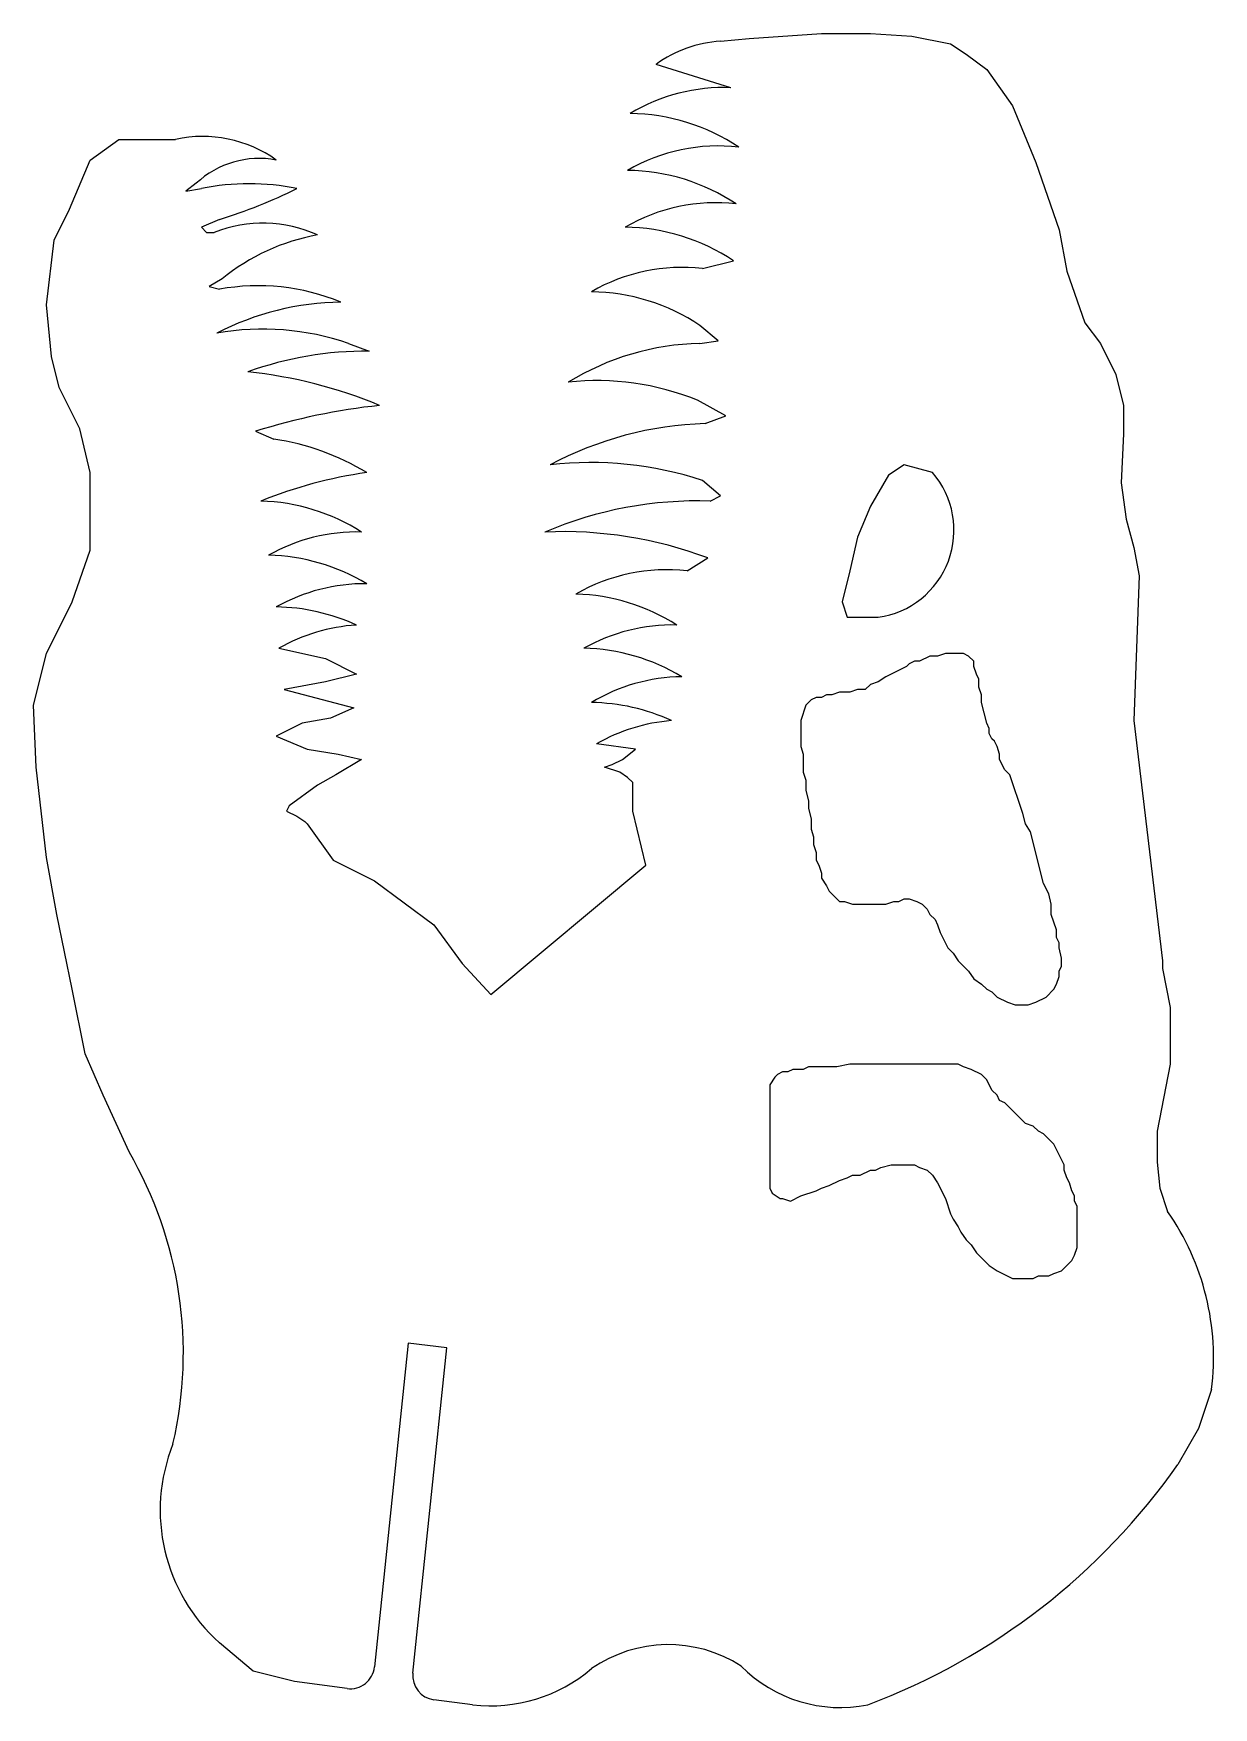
# Model space of a CAD drawing. Extents: x 0 to 48.5, y 0 to 68.9.
import ezdxf

# ---------------------------------------------------------------- set-up
doc = ezdxf.new("R2010")
doc.units = 0
doc.layers.add('WHITE', color=7, linetype='CONTINUOUS')

msp = doc.modelspace()

# ---------------------------------------------------------------- linework, layer by layer
at = {"layer": 'WHITE', "linetype": 'CONTINUOUS'}
for p, q in [((29.43125, 68.643189), (32.40625, 68.855689)), ((32.40625, 68.855689), (34.425, 68.855689)), ((34.425, 68.855689), (36.125, 68.749439)), ((28.2625, 68.536939), (29.43125, 68.643189)), ((36.125, 68.749439), (37.71875, 68.430689)), ((37.71875, 68.430689), (38.35625, 68.005689)), ((28.6875, 66.624439), (25.60625, 67.580689)), ((38.35625, 68.005689), (39.20625, 67.368189)), ((39.20625, 67.368189), (40.26875, 65.880689)), ((40.26875, 65.880689), (41.225, 63.543189)), ((2.3375, 63.649439), (3.50625, 64.499439)), ((3.50625, 64.499439), (5.84375, 64.499439)), ((1.4875, 61.630689), (2.3375, 63.649439)), ((41.225, 63.543189), (42.18125, 60.780689)), ((6.69375, 62.693189), (6.26875, 62.374439)), ((6.26875, 62.374439), (6.90625, 62.480689)), ((0.85, 60.355689), (1.4875, 61.630689)), ((7.65, 61.205689), (6.90625, 60.886939)), ((6.90625, 60.886939), (7.11875, 60.674439)), ((7.11875, 60.674439), (7.4375, 60.674439)), ((42.18125, 60.780689), (42.5, 59.080689)), ((0.53125, 57.699439), (0.85, 60.355689)), ((27.51875, 59.186939), (28.79375, 59.505689)), ((7.75625, 58.761939), (7.225, 58.443189)), ((42.5, 59.080689), (43.24375, 56.955689)), ((7.225, 58.443189), (7.65, 58.336939)), ((0.74375, 55.574439), (0.53125, 57.699439)), ((28.15625, 56.211939), (27.4125, 56.849439)), ((43.24375, 56.955689), (43.88125, 56.105689)), ((12.9625, 56.105689), (13.8125, 55.786939)), ((27.4125, 56.105689), (28.15625, 56.211939)), ((43.88125, 56.105689), (44.51875, 54.830689)), ((1.0625, 54.299439), (0.74375, 55.574439)), ((44.51875, 54.830689), (44.8375, 53.555689)), ((1.9125, 52.599439), (1.0625, 54.299439)), ((28.475, 53.130689), (27.30625, 53.768189)), ((27.625, 52.811939), (28.475, 53.130689)), ((44.8375, 53.555689), (44.8375, 52.386939)), ((2.3375, 50.793189), (1.9125, 52.599439)), ((9.1375, 52.493189), (9.88125, 52.174439)), ((44.8375, 52.386939), (44.73125, 50.368189)), ((35.80625, 51.111939), (35.16875, 50.686939)), ((36.975, 50.793189), (35.80625, 51.111939)), ((2.3375, 47.605689), (2.3375, 50.793189)), ((28.2625, 49.836939), (27.51875, 50.474439)), ((35.16875, 50.686939), (34.425, 49.411939)), ((44.73125, 50.368189), (44.94375, 48.880689)), ((27.8375, 49.624439), (28.2625, 49.836939)), ((34.425, 49.411939), (33.89375, 48.136939)), ((44.94375, 48.880689), (45.2625, 47.711939)), ((1.59375, 45.480689), (2.3375, 47.605689)), ((33.89375, 48.136939), (33.575, 46.755689)), ((45.2625, 47.711939), (45.475, 46.543189)), ((26.88125, 46.755689), (27.73125, 47.286939)), ((33.575, 46.755689), (33.25625, 45.480689)), ((45.475, 46.543189), (45.2625, 40.593189)), ((0.53125, 43.355689), (1.59375, 45.480689)), ((33.25625, 45.480689), (33.46875, 44.843189)), ((33.46875, 44.843189), (34.74375, 44.843189)), ((10.09375, 43.568189), (12.00625, 43.143189)), ((0, 41.230689), (0.53125, 43.355689)), ((12.00625, 43.143189), (13.28125, 42.505689)), ((35.9125, 42.824439), (35.0625, 42.399439)), ((36.01875, 42.930689), (35.9125, 42.824439)), ((36.23125, 43.036939), (36.01875, 42.930689)), ((36.44375, 43.036939), (36.23125, 43.036939)), ((36.86875, 43.249439), (36.44375, 43.036939)), ((37.1875, 43.249439), (36.86875, 43.249439)), ((37.50625, 43.355689), (37.1875, 43.249439)), ((38.25, 43.355689), (37.50625, 43.355689)), ((38.4625, 43.249439), (38.25, 43.355689)), ((38.675, 43.036939), (38.4625, 43.249439)), ((38.675, 42.824439), (38.675, 43.036939)), ((38.78125, 42.505689), (38.675, 42.824439)), ((12.00625, 42.186939), (10.30625, 41.868189)), ((13.28125, 42.505689), (12.00625, 42.186939)), ((34.425, 42.080689), (34.2125, 41.868189)), ((34.74375, 42.186939), (34.425, 42.080689)), ((35.0625, 42.399439), (34.74375, 42.186939)), ((38.8875, 42.293189), (38.78125, 42.505689)), ((38.8875, 41.974439), (38.8875, 42.293189)), ((10.30625, 41.868189), (13.175, 41.124439)), ((31.98125, 41.443189), (31.76875, 41.230689)), ((32.19375, 41.549439), (31.98125, 41.443189)), ((32.40625, 41.549439), (32.19375, 41.549439)), ((32.61875, 41.655689), (32.40625, 41.549439)), ((32.83125, 41.655689), (32.61875, 41.655689)), ((33.15, 41.761939), (32.83125, 41.655689)), ((33.575, 41.761939), (33.15, 41.761939)), ((33.89375, 41.868189), (33.575, 41.761939)), ((34.2125, 41.868189), (33.89375, 41.868189)), ((38.99375, 41.655689), (38.8875, 41.974439)), ((38.99375, 41.336939), (38.99375, 41.655689)), ((39.20625, 40.486939), (38.99375, 41.336939)), ((0.10625, 38.680689), (0, 41.230689)), ((12.21875, 40.699439), (11.05, 40.486939)), ((13.175, 41.124439), (12.21875, 40.699439)), ((31.76875, 41.230689), (31.55625, 40.593189)), ((11.05, 40.486939), (9.9875, 39.955689)), ((9.9875, 39.955689), (11.2625, 39.424439)), ((31.55625, 40.593189), (31.55625, 39.530689)), ((39.3125, 40.274439), (39.20625, 40.486939)), ((39.3125, 40.061939), (39.3125, 40.274439)), ((39.41875, 39.849439), (39.3125, 40.061939)), ((45.2625, 40.593189), (46.43125, 30.711939)), ((11.2625, 39.424439), (12.5375, 39.211939)), ((24.75625, 39.424439), (23.1625, 39.636939)), ((24.225, 38.999439), (24.75625, 39.424439)), ((31.55625, 39.530689), (31.6625, 39.211939)), ((39.525, 39.743189), (39.41875, 39.849439)), ((39.63125, 39.530689), (39.525, 39.743189)), ((39.7375, 39.211939), (39.63125, 39.530689)), ((0.53125, 34.961939), (0.10625, 38.680689)), ((13.49375, 38.999439), (12.43125, 38.361939)), ((12.5375, 39.211939), (13.49375, 38.999439)), ((23.48125, 38.680689), (23.8, 38.786939)), ((24.11875, 38.468189), (23.48125, 38.680689)), ((23.8, 38.786939), (24.225, 38.999439)), ((31.6625, 39.211939), (31.6625, 38.468189)), ((39.7375, 38.999439), (39.7375, 39.211939)), ((39.95, 38.574439), (39.7375, 38.999439)), ((40.1625, 38.361939), (39.95, 38.574439)), ((11.6875, 37.936939), (10.51875, 37.086939)), ((12.43125, 38.361939), (11.6875, 37.936939)), ((24.4375, 38.255689), (24.11875, 38.468189)), ((24.65, 38.043189), (24.4375, 38.255689)), ((24.65, 36.874439), (24.65, 38.043189)), ((31.6625, 38.468189), (31.76875, 38.149439)), ((31.76875, 38.149439), (31.76875, 37.724439)), ((40.69375, 36.768189), (40.1625, 38.361939)), ((31.76875, 37.724439), (31.875, 37.299439)), ((31.875, 37.299439), (31.875, 36.980689)), ((10.51875, 37.086939), (10.4125, 36.874439)), ((10.4125, 36.874439), (10.8375, 36.661939)), ((10.8375, 36.661939), (11.15625, 36.449439)), ((25.18125, 34.643189), (24.65, 36.874439)), ((31.875, 36.980689), (31.98125, 36.555689)), ((31.98125, 36.555689), (31.98125, 36.130689)), ((40.8, 36.343189), (40.69375, 36.768189)), ((11.15625, 36.449439), (11.2625, 36.343189)), ((11.2625, 36.343189), (12.325, 34.855689)), ((31.98125, 36.130689), (32.0875, 35.811939)), ((32.0875, 35.811939), (32.0875, 35.493189)), ((41.0125, 36.024439), (40.8, 36.343189)), ((41.54375, 33.899439), (41.0125, 36.024439)), ((32.0875, 35.493189), (32.19375, 35.174439)), ((32.19375, 35.174439), (32.19375, 34.855689)), ((0.95625, 32.624439), (0.53125, 34.961939)), ((12.325, 34.855689), (14.025, 34.005689)), ((18.80625, 29.330689), (25.18125, 34.643189)), ((32.19375, 34.855689), (32.3, 34.643189)), ((32.3, 34.643189), (32.40625, 34.324439)), ((14.025, 34.005689), (16.46875, 32.199439)), ((32.40625, 34.324439), (32.40625, 34.111939)), ((32.40625, 34.111939), (32.61875, 33.793189)), ((32.61875, 33.793189), (32.725, 33.580689)), ((41.75625, 33.474439), (41.54375, 33.899439)), ((32.725, 33.580689), (33.15, 33.155689)), ((33.15, 33.155689), (33.3625, 33.155689)), ((33.3625, 33.155689), (33.68125, 33.049439)), ((35.0625, 33.049439), (35.38125, 33.155689)), ((35.38125, 33.155689), (35.59375, 33.155689)), ((35.59375, 33.155689), (35.80625, 33.261939)), ((35.80625, 33.261939), (36.01875, 33.261939)), ((36.01875, 33.261939), (36.3375, 33.155689)), ((36.3375, 33.155689), (36.55, 33.049439)), ((41.8625, 33.049439), (41.75625, 33.474439)), ((1.59375, 29.543189), (0.95625, 32.624439)), ((33.68125, 33.049439), (35.0625, 33.049439)), ((36.55, 33.049439), (36.7625, 32.836939)), ((36.7625, 32.836939), (36.86875, 32.624439)), ((36.86875, 32.624439), (37.08125, 32.411939)), ((37.08125, 32.411939), (37.1875, 32.199439)), ((41.8625, 32.624439), (41.8625, 33.049439)), ((42.075, 31.986939), (41.8625, 32.624439)), ((16.46875, 32.199439), (17.6375, 30.605689)), ((37.1875, 32.199439), (37.29375, 31.880689)), ((37.29375, 31.880689), (37.6125, 31.243189)), ((42.075, 31.668189), (42.075, 31.986939)), ((37.6125, 31.243189), (37.825, 31.030689)), ((37.825, 31.030689), (38.0375, 30.711939)), ((42.18125, 31.455689), (42.075, 31.668189)), ((42.18125, 31.243189), (42.18125, 31.455689)), ((42.2875, 30.818189), (42.18125, 31.243189)), ((17.6375, 30.605689), (18.80625, 29.330689)), ((38.0375, 30.711939), (38.4625, 30.286939)), ((42.18125, 30.286939), (42.2875, 30.499439)), ((42.2875, 30.499439), (42.2875, 30.818189)), ((46.43125, 30.711939), (46.43125, 30.393189)), ((46.43125, 30.393189), (46.75, 28.799439)), ((38.4625, 30.286939), (38.675, 29.968189)), ((38.675, 29.968189), (38.99375, 29.755689)), ((38.99375, 29.755689), (39.20625, 29.543189)), ((41.96875, 29.543189), (42.075, 29.755689)), ((42.075, 29.755689), (42.18125, 30.074439)), ((42.18125, 30.074439), (42.18125, 30.286939)), ((2.125, 26.886939), (1.59375, 29.543189)), ((39.20625, 29.543189), (39.41875, 29.436939)), ((39.41875, 29.436939), (39.63125, 29.224439)), ((39.63125, 29.224439), (40.05625, 29.011939)), ((40.05625, 29.011939), (40.375, 28.905689)), ((40.90625, 28.905689), (41.225, 29.011939)), ((41.225, 29.011939), (41.65, 29.224439)), ((41.65, 29.224439), (41.96875, 29.543189)), ((40.375, 28.905689), (40.90625, 28.905689)), ((46.75, 28.799439), (46.75, 26.461939)), ((2.86875, 25.186939), (2.125, 26.886939)), ((31.2375, 26.249439), (31.025, 26.143189)), ((31.6625, 26.249439), (31.2375, 26.249439)), ((31.875, 26.355689), (31.6625, 26.249439)), ((33.04375, 26.355689), (31.875, 26.355689)), ((33.575, 26.461939), (33.04375, 26.355689)), ((38.0375, 26.461939), (33.575, 26.461939)), ((38.25, 26.355689), (38.0375, 26.461939)), ((38.56875, 26.249439), (38.25, 26.355689)), ((38.99375, 26.036939), (38.56875, 26.249439)), ((46.75, 26.461939), (46.21875, 23.699439)), ((30.49375, 25.930689), (30.28125, 25.611939)), ((30.28125, 25.611939), (30.28125, 21.361939)), ((30.6, 26.036939), (30.49375, 25.930689)), ((30.8125, 26.143189), (30.6, 26.036939)), ((31.025, 26.143189), (30.8125, 26.143189)), ((39.20625, 25.824439), (38.99375, 26.036939)), ((39.41875, 25.399439), (39.20625, 25.824439)), ((3.93125, 22.849439), (2.86875, 25.186939)), ((39.63125, 25.186939), (39.41875, 25.399439)), ((39.7375, 24.974439), (39.63125, 25.186939)), ((39.95, 24.868189), (39.7375, 24.974439)), ((40.8, 24.018189), (39.95, 24.868189)), ((41.11875, 23.911939), (40.8, 24.018189)), ((41.33125, 23.699439), (41.11875, 23.911939)), ((41.54375, 23.593189), (41.33125, 23.699439)), ((41.96875, 23.168189), (41.54375, 23.593189)), ((46.21875, 23.699439), (46.21875, 22.424439)), ((42.39375, 22.318189), (41.96875, 23.168189)), ((34, 21.893189), (34.425, 22.105689)), ((34.425, 22.105689), (34.6375, 22.105689)), ((34.6375, 22.105689), (34.85, 22.211939)), ((34.85, 22.211939), (35.275, 22.318189)), ((35.275, 22.318189), (36.23125, 22.318189)), ((36.23125, 22.318189), (36.44375, 22.211939)), ((36.44375, 22.211939), (36.7625, 22.105689)), ((36.7625, 22.105689), (36.975, 21.893189)), ((42.39375, 22.105689), (42.39375, 22.318189)), ((42.5, 21.786939), (42.39375, 22.105689)), ((46.21875, 22.424439), (46.325, 21.361939)), ((30.28125, 21.361939), (30.3875, 21.149439)), ((32.19375, 21.255689), (32.40625, 21.361939)), ((32.40625, 21.361939), (32.725, 21.468189)), ((32.725, 21.468189), (33.15, 21.680689)), ((33.15, 21.680689), (33.46875, 21.786939)), ((33.46875, 21.786939), (33.68125, 21.893189)), ((33.68125, 21.893189), (34, 21.893189)), ((36.975, 21.893189), (37.1875, 21.574439)), ((37.1875, 21.574439), (37.50625, 20.936939)), ((42.60625, 21.574439), (42.5, 21.786939)), ((42.7125, 21.255689), (42.60625, 21.574439)), ((46.325, 21.361939), (46.64375, 20.405689)), ((30.3875, 21.149439), (30.70625, 20.936939)), ((30.70625, 20.936939), (30.8125, 20.936939)), ((30.8125, 20.936939), (31.13125, 20.830689)), ((31.13125, 20.830689), (31.55625, 21.043189)), ((31.55625, 21.043189), (32.19375, 21.255689)), ((37.50625, 20.936939), (37.71875, 20.299439)), ((42.81875, 21.043189), (42.7125, 21.255689)), ((42.81875, 20.830689), (42.81875, 21.043189)), ((42.925, 20.618189), (42.81875, 20.830689)), ((37.71875, 20.299439), (37.825, 20.086939)), ((37.825, 20.086939), (38.0375, 19.768189)), ((42.925, 18.918189), (42.925, 20.618189)), ((38.0375, 19.768189), (38.14375, 19.555689)), ((38.14375, 19.555689), (38.35625, 19.236939)), ((38.35625, 19.236939), (38.56875, 19.024439)), ((38.56875, 19.024439), (38.78125, 18.705689)), ((38.78125, 18.705689), (39.3125, 18.174439)), ((42.7125, 18.386939), (42.81875, 18.599439)), ((42.81875, 18.599439), (42.925, 18.918189)), ((39.3125, 18.174439), (39.63125, 17.961939)), ((39.63125, 17.961939), (40.26875, 17.643189)), ((41.96875, 17.855689), (42.2875, 17.961939)), ((42.2875, 17.961939), (42.7125, 18.386939)), ((40.26875, 17.643189), (41.11875, 17.643189)), ((41.11875, 17.643189), (41.33125, 17.749439)), ((41.33125, 17.749439), (41.75625, 17.749439)), ((41.75625, 17.749439), (41.96875, 17.855689)), ((15.40625, 14.986939), (14.024959, 1.667349)), ((16.994245, 14.78844), (15.40625, 14.986939)), ((15.607274, 1.414068), (16.994245, 14.78844)), ((48.45, 13.074439), (47.91875, 11.480689)), ((47.91875, 11.480689), (47.06875, 9.993189)), ((9.03125, 1.493189), (7.65, 2.661939)), ((10.73125, 1.068189), (9.03125, 1.493189)), ((12.89813, 0.779272), (10.73125, 1.068189)), ((18.0625, 0.111939), (16.4726, 0.319317))]:
    msp.add_line(p, q, dxfattribs=at)
for centre, radius, start, end in [((28.550248, 63.570278), 4.974989, 93.315775, 126.281978), ((28.378811, 59.216762), 7.414106, 87.613782, 121.149007), ((24.454814, 57.37533), 8.187092, 56.225328, 89.377589), ((6.958906, 59.410433), 5.209756, 54.455766, 102.359883), ((28.15625, 56.849439), 7.380361, 83.38654, 120.256437), ((9.278521, 59.940784), 3.775814, 79.177413, 133.200999), ((8.871875, 52.705689), 9.970672, 78.630197, 101.369803), ((24.348564, 55.03783), 8.187092, 56.225328, 89.377589), ((1.454526, 81.316249), 21.043254, -72.877469, -63.519712), ((28.05, 54.511939), 7.380361, 83.38654, 120.256437), ((9.436407, 55.577591), 5.474805, 65.721444, 111.414364), ((24.242314, 52.70033), 8.187092, 56.225328, 89.377589), ((13.165516, 52.170081), 8.527177, 99.98149, 129.372236), ((26.66875, 51.855689), 7.380361, 83.38654, 120.256437), ((9.237044, 49.518902), 8.959714, 67.652389, 100.202699), ((22.861064, 50.04408), 8.187092, 56.225328, 89.377589), ((12.8, 46.343189), 11.463565, 90.780974, 117.291513), ((9.428297, 45.801631), 10.89331, 71.068473, 99.962315), ((13.661819, 41.578047), 14.209691, 89.39242, 109.927366), ((27.645303, 45.30541), 10.802787, 91.234833, 121.544248), ((6.776525, 35.605423), 19.43909, 67.429932, 83.969513), ((23.182341, 43.656786), 10.920032, 67.812039, 96.248741), ((16.953151, 27.749314), 25.948868, 96.007228, 107.529349), ((28.089678, 38.26627), 14.55309, 91.829758, 118.033076), ((8.38541, 42.045333), 10.238961, 58.690148, 81.599423), ((22.92485, 36.441192), 14.766041, 71.873711, 96.512835), ((16.358137, 32.206043), 18.77537, 98.119771, 111.91695), ((34.240882, 48.425124), 3.617062, -82.00847, 40.89638), ((9.113091, 41.483392), 8.144494, 57.461409, 88.333133), ((27.332712, 33.545807), 16.086554, 88.201793, 113.037518), ((13.3, 40.996314), 7.355677, 88.490643, 119.581844), ((21.77578, 31.384038), 16.981458, 69.4696, 92.491755), ((9.494133, 39.231729), 8.163327, 58.936994, 88.774328), ((13.640759, 38.770098), 7.454628, 89.496634, 119.344912), ((26.052555, 39.322648), 7.479093, 83.638478, 120.004499), ((22.075591, 37.658392), 8.144494, 57.461409, 88.333133), ((9.871467, 37.089148), 8.179864, 65.364071, 89.187218), ((13.778383, 37.076704), 7.464308, 93.818803, 119.579685), ((26.2875, 37.071314), 7.455035, 88.702959, 119.369528), ((22.456633, 35.406729), 8.163327, 58.936994, 88.774328), ((26.773998, 34.99201), 7.408177, 90.814026, 121.076766), ((22.833967, 33.157898), 8.179864, 65.364071, 89.187218), ((26.834463, 33.247419), 7.369483, 94.59757, 119.885348), ((-10.307218, 14.568375), 16.47149, -13.071078, 30.182194), ((38.051092, 14.400523), 10.48312, -7.267219, 34.94861), ((12.529089, 8.116669), 7.318442, 158.126742, 228.188343), ((24.667425, 25.731693), 27.377361, -69.357896, -35.090735), ((26.110945, -2.969769), 5.556009, 57.300312, 124.675209), ((13.030293, 1.7705), 1, -97.594643, -5.920621), ((16.601939, 1.310918), 1, 174.079379, 262.568592), ((18.793566, 6.483079), 6.412946, -96.545863, -49.599111), ((33.191634, 5.730444), 5.730444, -135.384464, -78.656587)]:
    msp.add_arc(centre, radius, start, end, dxfattribs=at)

doc.saveas('drawing.dxf')
